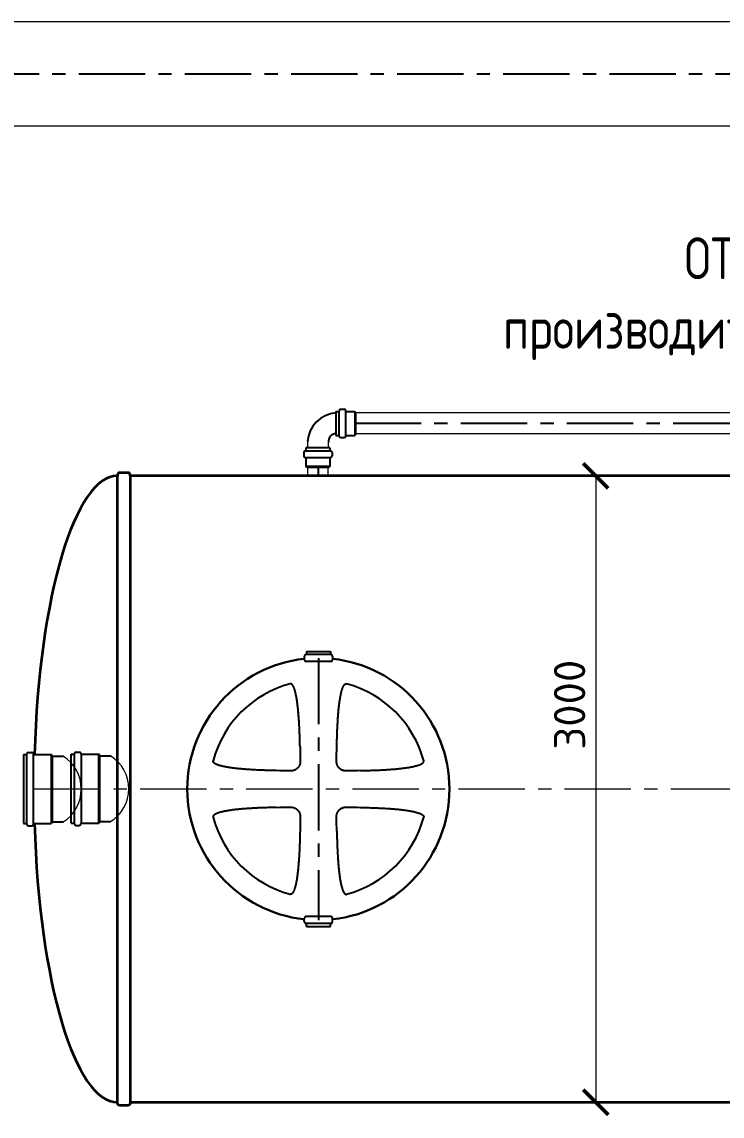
# Model space of a CAD drawing. Header units: millimetres. Extents: x 367046 to 407463, y -39276 to -16508.
# Drawn here: x 373239 to 376592, y -34477 to -29237 of the extents above; entities that cross this region are included whole.
import ezdxf

# ---------------------------------------------------------------- set-up
doc = ezdxf.new("R2010")
doc.units = ezdxf.units.MM
doc.linetypes.add('осевая', pattern=[50.8, 31.75, -6.35, 6.35, -6.35])
doc.layers.add('Mitat', color=1, linetype='Continuous')
doc.layers.add('Системный слой', color=7, linetype='Continuous')
doc.styles.add('ARTEM Arial', font='simplex.shx')
doc.styles.add('ARTEM GOST', font='GOST_A.TTF')
doc.dimstyles.new('ARTEM', dxfattribs={"dimtxt": 70, "dimasz": 50, "dimexe": 35, "dimexo": 15, "dimgap": 10, "dimtad": 1, "dimdec": 0, "dimtxsty": 'ARTEM Arial', "dimcen": 2.5, "dimclrd": 7, "dimclre": 7, "dimclrt": 7, "dimadec": 0, "dimazin": 0, "dimtfac": 1, "dimtdec": 0, "dimtmove": 0, "dimatfit": 3, "dimfxl": 1, "dimlwd": 15, "dimlwe": 15, "dimarcsym": 0})

# ---------------------------------------------------------------- blocks, each defined once
blk = doc.blocks.new('_ArchTick')
at = {"color": 0, "linetype": 'ByBlock', "const_width": 0.15}
blk.add_lwpolyline([(-0.5, -0.5), (0.5, 0.5)], dxfattribs=at)
blk = doc.blocks.new('*D418')
at = {"color": 7, "lineweight": 15}
for p, q in [((373772.3, -31410.4), (376036.6, -31410.4)), ((375986.6, -31410.4), (375986.6, -34410.4)), ((373772.3, -34410.4), (376036.6, -34410.4))]:
    blk.add_line(p, q, dxfattribs=at)
at = {"layer": 'Defpoints', "color": 0, "lineweight": 20}
for p in [(373757.3, -31410.4), (373757.3, -34410.4), (375986.6, -34410.4)]:
    blk.add_point(p, dxfattribs=at)
at = {"color": 7, "lineweight": 15, "xscale": 120, "yscale": 120, "zscale": 120}
for p, rotation in [((375986.6, -31410.4), 90), ((375986.6, -34410.4), 270)]:
    blk.add_blockref('_ArchTick', p, dxfattribs=dict(at, rotation=rotation))
at = {"color": 7, "lineweight": 20, "insert": (375861.6, -32506.8), "char_height": 150, "attachment_point": 5, "rotation": 90, "style": 'ARTEM Arial'}
blk.add_mtext('3000', dxfattribs=at)

msp = doc.modelspace()

# ---------------------------------------------------------------- linework, layer by layer
at = {"lineweight": 20}
for p, q in [((398322, -29236.7), (371387.9, -29236.7)), ((398322, -29736.7), (371387.9, -29736.7)), ((394131.6, -31109.1), (374837.1, -31109.1)), ((394131.6, -31209.1), (374837.3, -31209.1)), ((374606.8, -31246.5), (374606.8, -31275.8)), ((374706.6, -31275.8), (374706.6, -31246)), ((374606.8, -31370.1), (374606.8, -31410.4)), ((374706.3, -31410.4), (374706.3, -31370.1)), ((374609.1, -32251.6), (374609.1, -32251.6)), ((374708, -32251.6), (374708, -32251.6)), ((374609.1, -33569.1), (374609.1, -33569.1)), ((374708, -33569.1), (374708, -33569.1))]:
    msp.add_line(p, q, dxfattribs=at)
at = {"color": 1, "linetype": 'осевая', "lineweight": 25, "ltscale": 10}
for p, q in [((399229.4, -29486.7), (370401.8, -29486.7)), ((374832.8, -31159.1), (394131.6, -31159.1)), ((374659.1, -31410.4), (374659.1, -31370.1)), ((374658.9, -32283), (374658.9, -33537.7))]:
    msp.add_line(p, q, dxfattribs=at)
at = {"color": 7, "lineweight": 25}
for p, q in [((374743, -31101.7), (374743, -31217.1)), ((374743, -31101.7), (374758, -31101.7)), ((374758, -31218.7), (374758, -31100.1)), ((374766.7, -31091.4), (374782, -31091.4)), ((374790.7, -31218.7), (374790.7, -31100.1)), ((374790.7, -31101.7), (374832.8, -31101.7)), ((374837.3, -31109.4), (374832.8, -31101.7)), ((374743, -31217.1), (374758, -31217.1)), ((374766.7, -31227.4), (374782, -31227.4)), ((374790.7, -31217.1), (374832.8, -31217.1)), ((374837.3, -31209.4), (374832.8, -31217.1)), ((374714.4, -31275.8), (374599, -31275.8)), ((374599, -31275.8), (374599, -31290.8)), ((374714.4, -31275.8), (374714.4, -31290.8)), ((374588.7, -31299.5), (374588.7, -31314.8)), ((374597.4, -31290.8), (374716, -31290.8)), ((374597.4, -31323.5), (374716, -31323.5)), ((374599, -31323.5), (374599, -31365.7)), ((374714.4, -31323.5), (374714.4, -31365.7)), ((374724.7, -31299.5), (374724.7, -31314.8)), ((374606.7, -31370.1), (374599, -31365.7)), ((374706.7, -31370.1), (374714.4, -31365.7)), ((374591.1, -32275.3), (374591.1, -32290.6)), ((374718.4, -32266.6), (374599.8, -32266.6)), ((374601.4, -32251.6), (374716.8, -32251.6)), ((374601.4, -32251.6), (374601.4, -32266.6)), ((374716.8, -32251.6), (374716.8, -32266.6)), ((374727.1, -32275.3), (374727.1, -32290.6)), ((374718.4, -32299.3), (374599.8, -32299.3)), ((373247.9, -32745.2), (373247.9, -33075.6)), ((373247.9, -32745.2), (373262.9, -32745.2)), ((373262.9, -33077.2), (373262.9, -32743.6)), ((373271.6, -32734.9), (373286.9, -32734.9)), ((373295.6, -33077.2), (373295.6, -32743.6)), ((373295.6, -32745.2), (373379.9, -32745.2)), ((373384.3, -32752.9), (373379.9, -32745.2)), ((373475.4, -33074.3), (373475.4, -32743.9)), ((373475.4, -32743.9), (373490.4, -32743.9)), ((373490.4, -32742.3), (373490.4, -33075.9)), ((373499.1, -32733.6), (373514.4, -32733.6)), ((373523.1, -32742.3), (373523.1, -33075.9)), ((373523.1, -32743.9), (373607.4, -32743.9)), ((373611.9, -32751.6), (373607.4, -32743.9)), ((373384.3, -32752.9), (373436.5, -32752.9)), ((373611.9, -32751.6), (373664.1, -32751.6)), ((373247.9, -33075.6), (373262.9, -33075.6)), ((373271.6, -33085.9), (373286.9, -33085.9)), ((373295.6, -33075.6), (373379.9, -33075.6)), ((373384.3, -33067.9), (373379.9, -33075.6)), ((373384.3, -33067.9), (373436.5, -33067.9)), ((373475.4, -33074.3), (373490.4, -33074.3)), ((373499.1, -33084.6), (373514.4, -33084.6)), ((373523.1, -33074.3), (373607.4, -33074.3)), ((373611.9, -33066.6), (373607.4, -33074.3)), ((373611.9, -33066.6), (373664.1, -33066.6)), ((374591.1, -33545.4), (374591.1, -33530.1)), ((374718.4, -33521.4), (374599.8, -33521.4)), ((374727.1, -33545.4), (374727.1, -33530.1)), ((374718.4, -33554.1), (374599.8, -33554.1)), ((374601.4, -33569.1), (374601.4, -33554.1)), ((374601.4, -33569.1), (374716.8, -33569.1)), ((374716.8, -33569.1), (374716.8, -33554.1))]:
    msp.add_line(p, q, dxfattribs=at)
at = {"color": 1, "linetype": 'осевая', "lineweight": 15, "ltscale": 10}
msp.add_line((373297.9, -32909), (392808, -32911.8), dxfattribs=at)
at = {"lineweight": 35}
for points in [[(373707.3, -31395.4, 0.414214), (373697.3, -31405.4), (373697.3, -31410.4)], [(373757.3, -31410.4), (373757.3, -31405.4, 0.414214), (373747.3, -31395.4), (373707.3, -31395.4)], [(373707.3, -34425.4, -0.414214), (373697.3, -34415.4), (373697.3, -34410.4)], [(373757.3, -34410.4), (373757.3, -34415.4, -0.414214), (373747.3, -34425.4), (373707.3, -34425.4)]]:
    msp.add_lwpolyline(points, format="xyb", dxfattribs=at)
for points in [[(373697.3, -34410.4), (373697.3, -31410.4)], [(380839.1, -31410.4), (373757.3, -31410.4)], [(374606.2, -31410.4), (373757.3, -31410.4)], [(373757.3, -31410.4), (373757.3, -34410.4)], [(373757.3, -34410.4), (380839.1, -34410.4)]]:
    msp.add_lwpolyline(points, dxfattribs=at)
at = {"color": 7, "lineweight": 25}
for centre, radius, start, end in [((374754.4, -31257), 148, 94.4414, 175.9625), ((374766.7, -31100.1), 8.7, 90, 180), ((374782, -31100.1), 8.7, 0, 90), ((374743.3, -31246), 36.7, 90.3664, 185.2609), ((374766.7, -31218.7), 8.7, 180, 270), ((374782, -31218.7), 8.7, 270, 0), ((374597.4, -31299.5), 8.7, 90, 180), ((374597.4, -31314.8), 8.7, 180, 270), ((374716, -31299.5), 8.7, 0, 90), ((374716, -31314.8), 8.7, 270, 0), ((374599.8, -32275.3), 8.7, 90, 180), ((374718.4, -32275.3), 8.7, 0, 90), ((374599.8, -32290.6), 8.7, 180, 270), ((374718.4, -32290.6), 8.7, 270, 0), ((373271.6, -32743.6), 8.7, 90, 180), ((373286.9, -32743.6), 8.7, 0, 90), ((373499.1, -32742.3), 8.7, 90, 180), ((373514.4, -32742.3), 8.7, 0, 90), ((373271.6, -33077.2), 8.7, 180, 270), ((373286.9, -33077.2), 8.7, 270, 0), ((373499.1, -33075.9), 8.7, 180, 270), ((373514.4, -33075.9), 8.7, 270, 0), ((374599.8, -33530.1), 8.7, 90, 180), ((374718.4, -33530.1), 8.7, 0, 90), ((374599.8, -33545.4), 8.7, 180, 270), ((374718.4, -33545.4), 8.7, 270, 0)]:
    msp.add_arc(centre, radius, start, end, dxfattribs=at)
at = {"lineweight": 20}
for centre in [(373338, -32910.4), (373565.6, -32909.1)]:
    msp.add_arc(centre, 185.8, 302.0186, 57.9814, dxfattribs=at)
at = {"lineweight": 35}
for start_param, end_param in [(0, 1.46044), (1.681155, 3.141593)]:
    msp.add_ellipse((373697.3, -32910.4), major_axis=(0, 1500), ratio=0.266667, start_param=start_param, end_param=end_param, dxfattribs=at)
at = {"layer": 'Mitat', "color": 7, "lineweight": 25}
for p, q in [((374832.8, -31101.7), (374832.8, -31217.1)), ((374837.3, -31109.4), (374837.3, -31209.4)), ((374714.4, -31365.7), (374599, -31365.7)), ((374706.7, -31370.1), (374606.7, -31370.1)), ((373379.9, -32745.2), (373379.9, -33075.6)), ((373607.4, -33074.3), (373607.4, -32743.9)), ((373384.3, -32752.9), (373384.3, -33067.9)), ((373611.9, -33066.6), (373611.9, -32751.6))]:
    msp.add_line(p, q, dxfattribs=at)
at = {"layer": 'Системный слой', "color": 7, "lineweight": 30}
for start, end in [(96.2119, 263.7881), (276.233, 83.767)]:
    msp.add_arc((374658.9, -32910.4), 627.4, start, end, dxfattribs=at)
at = {"layer": 'Системный слой', "color": 7, "lineweight": 25}
for start, end in [(104.9943, 165.0057), (14.9943, 75.0057), (194.9943, 255.0057), (284.9943, 345.0057)]:
    msp.add_arc((374658.9, -32910.4), 521.8, start, end, dxfattribs=at)
at = {"layer": 'Системный слой', "color": 7, "lineweight": 25, "extrusion": (0, 0, -1)}
for centre, major_axis, start_param, end_param in [((373483.1, -32910.4), (0, -3187), -1.634239, -1.612784), ((375834.8, -32910.4), (0, 3187), -1.528808, -1.507354), ((374658.9, -31734.5), (-3187, 0), -1.528808, -1.507354), ((374658.9, -31734.5), (-3187, 0), -1.634239, -1.612784), ((374658.9, -34086.2), (3187, 0), -1.634239, -1.612784), ((374658.9, -34086.2), (3187, 0), -1.528808, -1.507354), ((373483.1, -32910.4), (0, -3187), -1.528808, -1.507354), ((375834.8, -32910.4), (0, 3187), -1.634239, -1.612784)]:
    msp.add_ellipse(centre, major_axis=major_axis, ratio=0.34202, start_param=start_param, end_param=end_param, dxfattribs=at)
at = {"layer": 'Системный слой', "color": 7, "lineweight": 25}
for points, knots in [([(374570.9, -32708.3), (374570.8, -32702.9), (374570.6, -32692), (374570.1, -32675.4), (374569.7, -32661.3), (374569.3, -32649.7), (374568.9, -32640.8), (374568.5, -32630.6), (374568, -32619.3), (374567.4, -32606.7), (374566.8, -32595.1), (374566.1, -32584.3), (374565.5, -32574.6), (374564.8, -32564.9), (374564.1, -32555.2), (374563.3, -32545.6), (374562.5, -32536.1), (374561.6, -32526.9), (374560.6, -32517.8), (374559.6, -32509), (374558.5, -32500.5), (374557.4, -32492.1), (374556.2, -32484.1), (374555, -32476.4), (374553.7, -32469.2), (374552.4, -32462.4), (374551.1, -32456.1), (374549.8, -32450.2), (374548.5, -32445), (374547.2, -32440.1), (374545.8, -32435.6), (374544.5, -32431.6), (374543.3, -32428), (374542, -32424.9), (374540.9, -32422.2), (374539.8, -32419.8), (374538.8, -32417.9), (374537.9, -32416.2), (374537.1, -32414.8), (374536.2, -32413.5), (374535.5, -32412.4), (374534.8, -32411.5), (374534.2, -32410.8), (374533.6, -32410.2), (374533.1, -32409.7), (374532.7, -32409.2), (374532.3, -32408.9), (374531.9, -32408.5), (374531.5, -32408.2), (374531.2, -32408), (374530.8, -32407.7), (374530.5, -32407.5), (374530.1, -32407.3), (374529.7, -32407), (374529.2, -32406.8), (374528.7, -32406.6), (374528.1, -32406.4), (374527.4, -32406.2), (374526.6, -32406.1), (374525.8, -32406), (374525.1, -32406.1), (374524.4, -32406.2), (374524, -32406.3), (374523.9, -32406.3)], [0, 0, 0, 0, 3.294372, 6.658592, 10.121593, 11.902894, 13.727108, 15.565806, 18.089199, 20.650882, 23.250738, 25.227925, 27.214477, 29.207845, 31.198516, 33.161939, 35.100749, 36.992852, 38.86301, 40.668913, 42.43271, 44.134312, 45.815956, 47.40632, 48.925529, 50.321905, 51.666806, 52.875385, 53.998684, 55.003566, 55.973887, 56.834853, 57.620252, 58.285215, 58.906539, 59.421027, 59.873097, 60.246259, 60.602155, 60.908041, 61.180307, 61.401463, 61.604048, 61.767517, 61.910185, 62.028901, 62.14479, 62.250718, 62.349589, 62.437156, 62.520317, 62.600986, 62.683377, 62.794474, 62.904935, 63.013803, 63.122506, 63.271682, 63.45784, 63.633238, 63.754366, 63.934896, 64, 64, 64, 64]), ([(374747, -32708.3), (374747.1, -32702.9), (374747.3, -32692), (374747.8, -32675.4), (374748.2, -32661.2), (374748.6, -32649.6), (374749, -32640.6), (374749.3, -32631.5), (374749.7, -32622.3), (374750.2, -32612.9), (374750.7, -32603.3), (374751.2, -32593.7), (374751.8, -32583.9), (374752.4, -32574.2), (374753.1, -32564.4), (374753.8, -32554.6), (374754.6, -32545), (374755.5, -32535.6), (374756.4, -32526.3), (374757.4, -32517.2), (374758.4, -32508.4), (374759.4, -32499.8), (374760.6, -32491.5), (374761.8, -32483.5), (374763, -32475.8), (374764.3, -32468.6), (374765.6, -32461.8), (374766.9, -32455.5), (374768.2, -32449.7), (374769.6, -32444.5), (374770.9, -32439.6), (374772.2, -32435.2), (374773.5, -32431.2), (374774.8, -32427.7), (374776, -32424.6), (374777.1, -32421.9), (374778.2, -32419.6), (374779.1, -32417.7), (374780, -32416.1), (374780.9, -32414.7), (374781.7, -32413.4), (374782.4, -32412.4), (374783.1, -32411.5), (374783.7, -32410.8), (374784.3, -32410.2), (374784.8, -32409.7), (374785.2, -32409.2), (374785.6, -32408.9), (374786, -32408.5), (374786.4, -32408.2), (374786.7, -32408), (374787.1, -32407.7), (374787.4, -32407.5), (374787.8, -32407.3), (374788.2, -32407), (374788.7, -32406.8), (374789.2, -32406.6), (374789.8, -32406.4), (374790.5, -32406.2), (374791.3, -32406.1), (374792.1, -32406), (374792.8, -32406.1), (374793.5, -32406.2), (374793.9, -32406.3), (374794, -32406.3)], [0, 0, 0, 0, 3.346522, 6.766848, 10.291529, 12.10647, 13.966728, 15.842272, 17.760329, 19.705723, 21.690551, 23.687495, 25.705597, 27.732688, 29.765616, 31.795276, 33.795524, 35.769581, 37.694349, 39.596139, 41.431301, 43.222957, 44.950628, 46.657893, 48.27186, 49.813093, 51.228677, 52.591625, 53.814671, 54.950111, 55.963708, 56.941681, 57.807329, 58.595452, 59.260387, 59.880783, 60.393124, 60.842571, 61.213062, 61.566815, 61.871519, 62.143339, 62.364996, 62.568381, 62.733225, 62.877534, 62.998106, 63.115804, 63.223386, 63.323799, 63.412733, 63.497193, 63.579124, 63.662803, 63.775637, 63.887825, 63.998395, 64.108796, 64.260302, 64.449369, 64.627508, 64.750528, 64.933879, 65, 65, 65, 65]), ([(374456.9, -32822.3), (374451.8, -32822.2), (374441.4, -32822), (374428.3, -32821.6), (374416, -32821.3), (374402.8, -32820.9), (374385.7, -32820.2), (374367.5, -32819.4), (374351.5, -32818.6), (374338.7, -32817.9), (374328.1, -32817.3), (374318.1, -32816.6), (374308.5, -32815.9), (374298.9, -32815.1), (374289.4, -32814.3), (374280.1, -32813.4), (374271, -32812.5), (374262.1, -32811.5), (374253.4, -32810.5), (374244.9, -32809.4), (374236.7, -32808.2), (374228.8, -32807), (374221.3, -32805.8), (374214.3, -32804.5), (374207.7, -32803.2), (374201.6, -32801.9), (374196.1, -32800.5), (374191, -32799.2), (374186.3, -32797.9), (374182, -32796.5), (374178.2, -32795.3), (374174.8, -32794), (374172, -32792.8), (374169.4, -32791.7), (374167.3, -32790.7), (374165.5, -32789.7), (374164, -32788.8), (374162.6, -32788), (374161.4, -32787.2), (374160.4, -32786.5), (374159.7, -32785.8), (374159, -32785.3), (374158.5, -32784.8), (374158, -32784.3), (374157.6, -32783.9), (374157.2, -32783.5), (374156.9, -32783.1), (374156.6, -32782.7), (374156.4, -32782.4), (374156.1, -32782), (374155.9, -32781.6), (374155.6, -32781.1), (374155.4, -32780.6), (374155.2, -32780.1), (374155, -32779.6), (374154.8, -32778.8), (374154.6, -32778), (374154.6, -32777.2), (374154.7, -32776.5), (374154.8, -32775.9), (374154.9, -32775.5), (374154.9, -32775.4)], [0, 0, 0, 0, 3.02765, 6.130095, 7.711356, 10.295721, 13.929306, 17.852185, 21.075848, 23.356556, 25.454567, 27.369743, 29.28457, 31.181263, 33.060102, 34.903414, 36.729231, 38.501691, 40.238572, 41.921872, 43.587415, 45.168284, 46.682445, 48.08064, 49.429669, 50.648002, 51.78422, 52.805921, 53.793743, 54.673452, 55.478237, 56.163293, 56.80467, 57.338103, 57.808296, 58.197357, 58.567882, 58.885925, 59.167818, 59.395948, 59.604956, 59.772794, 59.91893, 60.040332, 60.158922, 60.267663, 60.369344, 60.459616, 60.545402, 60.628157, 60.712316, 60.824376, 60.935003, 61.043224, 61.149462, 61.294441, 61.474783, 61.6447, 61.762042, 61.936931, 62, 62, 62, 62]), ([(374572.2, -32776.6), (374572.2, -32777.4), (374572.2, -32779.1), (374572, -32781.6), (374571.7, -32784.1), (374571.3, -32786.6), (374570.8, -32789.1), (374570.2, -32791.5), (374569.4, -32794), (374568.5, -32796.3), (374567.4, -32798.6), (374566.3, -32800.7), (374565.1, -32802.8), (374563.8, -32804.8), (374562.4, -32806.6), (374560.9, -32808.4), (374559.5, -32810), (374557.9, -32811.5), (374556.4, -32812.8), (374554.8, -32814.1), (374553.1, -32815.4), (374551.3, -32816.5), (374549.8, -32817.5), (374547.9, -32818.5), (374545.8, -32819.5), (374543.3, -32820.5), (374540.7, -32821.4), (374538.5, -32822), (374536.2, -32822.6), (374533.6, -32823), (374530.7, -32823.4), (374527.8, -32823.6), (374526, -32823.6), (374525.2, -32823.6)], [0, 0, 0, 0, 1.160827, 2.293622, 3.43563, 4.588756, 5.746246, 6.905348, 8.060469, 9.206891, 10.341224, 11.457239, 12.554235, 13.633163, 14.697615, 15.730559, 16.730575, 17.684561, 18.604883, 19.490061, 20.578623, 21.459916, 22.381037, 23.113319, 24.320591, 25.627437, 26.832376, 28.012841, 28.720001, 30.061886, 31.592299, 32.799071, 34, 34, 34, 34]), ([(374792.7, -32823.6), (374791.9, -32823.6), (374790.2, -32823.6), (374787.7, -32823.4), (374785.2, -32823.2), (374782.7, -32822.8), (374780.2, -32822.2), (374777.8, -32821.6), (374775.4, -32820.8), (374773, -32819.9), (374770.8, -32818.9), (374768.6, -32817.7), (374766.5, -32816.5), (374764.5, -32815.2), (374762.7, -32813.8), (374760.9, -32812.4), (374759.3, -32810.9), (374757.9, -32809.4), (374756.5, -32807.9), (374755.2, -32806.2), (374753.9, -32804.5), (374752.8, -32802.8), (374751.8, -32801.2), (374750.8, -32799.3), (374749.8, -32797.2), (374748.8, -32794.7), (374747.9, -32792.1), (374747.3, -32789.9), (374746.8, -32787.6), (374746.3, -32785.1), (374745.9, -32782.1), (374745.7, -32779.2), (374745.7, -32777.5), (374745.7, -32776.6)], [0, 0, 0, 0, 1.160827, 2.293622, 3.43563, 4.588756, 5.746246, 6.905348, 8.060469, 9.206891, 10.341224, 11.457239, 12.554235, 13.633163, 14.697615, 15.730559, 16.730575, 17.684561, 18.604883, 19.490061, 20.578623, 21.459916, 22.381037, 23.113319, 24.320591, 25.627437, 26.832376, 28.012841, 28.720001, 30.061886, 31.592299, 32.799071, 34, 34, 34, 34]), ([(374861, -32822.3), (374866.3, -32822.2), (374876.9, -32822), (374890.2, -32821.6), (374902.8, -32821.2), (374916.2, -32820.8), (374933.7, -32820.2), (374952.2, -32819.4), (374968.4, -32818.5), (374981.4, -32817.8), (374992.1, -32817.1), (375002.2, -32816.4), (375011.9, -32815.7), (375021.5, -32814.9), (375030.9, -32814.1), (375040.3, -32813.2), (375049.4, -32812.3), (375058.3, -32811.3), (375066.9, -32810.2), (375075.3, -32809.1), (375083.5, -32807.9), (375091.3, -32806.7), (375098.7, -32805.4), (375105.7, -32804.1), (375112.1, -32802.8), (375118.1, -32801.4), (375123.5, -32800.1), (375128.5, -32798.8), (375133.1, -32797.4), (375137.2, -32796.1), (375140.9, -32794.8), (375144.1, -32793.6), (375146.9, -32792.4), (375149.3, -32791.3), (375151.3, -32790.3), (375153, -32789.4), (375154.5, -32788.5), (375155.8, -32787.7), (375156.9, -32786.9), (375157.8, -32786.2), (375158.5, -32785.6), (375159.2, -32785), (375159.7, -32784.6), (375160.1, -32784.1), (375160.5, -32783.7), (375160.8, -32783.3), (375161.1, -32782.9), (375161.4, -32782.6), (375161.6, -32782.3), (375161.8, -32781.9), (375162.1, -32781.5), (375162.3, -32781.1), (375162.5, -32780.6), (375162.7, -32780.1), (375162.9, -32779.5), (375163.1, -32778.8), (375163.3, -32778), (375163.3, -32777.2), (375163.2, -32776.5), (375163.1, -32775.9), (375163, -32775.5), (375163, -32775.4)], [0, 0, 0, 0, 3.098261, 6.270257, 7.885874, 10.522158, 14.222088, 18.211189, 21.48322, 23.791405, 25.91056, 27.83924, 29.766287, 31.670808, 33.554374, 35.397495, 37.221269, 38.987539, 40.715871, 42.387727, 44.041242, 45.608249, 47.107289, 48.488328, 49.8195, 51.017864, 52.132795, 53.131323, 54.095468, 54.950922, 55.731334, 56.392139, 57.009565, 57.520478, 57.969136, 58.338887, 58.691133, 58.993238, 59.261551, 59.478662, 59.677208, 59.836711, 59.975492, 60.090496, 60.202763, 60.305383, 60.401166, 60.485997, 60.56656, 60.644707, 60.724522, 60.832147, 60.939155, 61.044621, 61.149928, 61.294442, 61.474783, 61.6447, 61.762042, 61.936931, 62, 62, 62, 62]), ([(374456.9, -32998.4), (374451.8, -32998.5), (374441.4, -32998.7), (374428.3, -32999.1), (374416, -32999.5), (374402.8, -32999.9), (374385.7, -33000.5), (374367.5, -33001.3), (374351.5, -33002.1), (374338.7, -33002.8), (374328.1, -33003.5), (374318.1, -33004.1), (374308.5, -33004.8), (374298.9, -33005.6), (374289.4, -33006.4), (374280.1, -33007.3), (374271, -33008.2), (374262.1, -33009.2), (374253.4, -33010.2), (374244.9, -33011.3), (374236.7, -33012.5), (374228.8, -33013.7), (374221.3, -33015), (374214.3, -33016.3), (374207.7, -33017.6), (374201.6, -33018.9), (374196.1, -33020.2), (374191, -33021.5), (374186.3, -33022.8), (374182, -33024.2), (374178.2, -33025.5), (374174.8, -33026.7), (374172, -33027.9), (374169.4, -33029), (374167.3, -33030), (374165.5, -33031), (374164, -33031.9), (374162.6, -33032.8), (374161.4, -33033.5), (374160.4, -33034.3), (374159.7, -33034.9), (374159, -33035.5), (374158.5, -33036), (374158, -33036.4), (374157.6, -33036.9), (374157.2, -33037.3), (374156.9, -33037.7), (374156.6, -33038), (374156.4, -33038.4), (374156.1, -33038.7), (374155.9, -33039.1), (374155.6, -33039.6), (374155.4, -33040.1), (374155.2, -33040.6), (374155, -33041.2), (374154.8, -33041.9), (374154.6, -33042.7), (374154.6, -33043.5), (374154.7, -33044.3), (374154.8, -33044.9), (374154.9, -33045.3), (374154.9, -33045.4)], [0, 0, 0, 0, 3.02765, 6.130095, 7.711356, 10.295721, 13.929306, 17.852185, 21.075848, 23.356556, 25.454567, 27.369743, 29.28457, 31.181263, 33.060102, 34.903414, 36.729231, 38.501691, 40.238572, 41.921872, 43.587415, 45.168284, 46.682445, 48.08064, 49.429669, 50.648002, 51.78422, 52.805921, 53.793743, 54.673452, 55.478237, 56.163293, 56.80467, 57.338103, 57.808296, 58.197357, 58.567882, 58.885925, 59.167818, 59.395948, 59.604956, 59.772794, 59.91893, 60.040332, 60.158922, 60.267663, 60.369344, 60.459616, 60.545402, 60.628157, 60.712316, 60.824376, 60.935003, 61.043224, 61.149462, 61.294441, 61.474783, 61.6447, 61.762042, 61.936931, 62, 62, 62, 62]), ([(374525.2, -32997.2), (374526, -32997.1), (374527.7, -32997.2), (374530.2, -32997.3), (374532.7, -32997.6), (374535.2, -32998), (374537.7, -32998.5), (374540.1, -32999.2), (374542.5, -32999.9), (374544.9, -33000.8), (374547.1, -33001.9), (374549.3, -33003), (374551.4, -33004.2), (374553.4, -33005.5), (374555.2, -33006.9), (374556.9, -33008.4), (374558.5, -33009.8), (374560.1, -33011.4), (374561.6, -33013.1), (374563, -33014.9), (374564.3, -33016.7), (374565.7, -33018.9), (374566.9, -33021), (374567.9, -33023), (374568.8, -33025.2), (374569.5, -33027.2), (374570.3, -33029.5), (374570.8, -33031.5), (374571.3, -33033.8), (374571.6, -33035.8), (374571.9, -33038.4), (374572.1, -33041.3), (374572.2, -33043.2), (374572.2, -33044.1)], [0, 0, 0, 0, 1.160825, 2.293619, 3.435628, 4.588757, 5.746252, 6.905358, 8.060478, 9.206889, 10.341203, 11.457205, 12.554205, 13.633169, 14.695741, 15.717068, 16.69175, 17.601108, 18.876909, 19.676175, 20.71619, 22.027068, 23.211446, 23.982012, 25.113816, 26.386625, 26.915982, 28.452958, 29.235773, 30.022226, 31.353686, 32.71083, 34, 34, 34, 34]), ([(374745.7, -33044.1), (374745.7, -33043.3), (374745.7, -33041.6), (374745.9, -33039.1), (374746.2, -33036.6), (374746.6, -33034.1), (374747.1, -33031.6), (374747.7, -33029.2), (374748.5, -33026.8), (374749.4, -33024.4), (374750.5, -33022.2), (374751.6, -33020), (374752.8, -33017.9), (374754.1, -33016), (374755.5, -33014.1), (374757, -33012.4), (374758.4, -33010.7), (374759.9, -33009.3), (374761.5, -33007.9), (374763.1, -33006.6), (374764.8, -33005.4), (374766.6, -33004.2), (374768.1, -33003.3), (374770, -33002.3), (374772.1, -33001.2), (374774.6, -33000.2), (374777.2, -32999.3), (374779.4, -32998.7), (374781.7, -32998.2), (374784.3, -32997.7), (374787.2, -32997.3), (374790.1, -32997.2), (374791.9, -32997.1), (374792.7, -32997.2)], [0, 0, 0, 0, 1.160827, 2.293622, 3.43563, 4.588756, 5.746246, 6.905348, 8.060469, 9.206891, 10.341224, 11.457239, 12.554235, 13.633163, 14.697615, 15.730559, 16.730575, 17.684561, 18.604883, 19.490061, 20.578623, 21.459916, 22.381037, 23.113319, 24.320591, 25.627437, 26.832376, 28.012841, 28.720001, 30.061886, 31.592299, 32.799071, 34, 34, 34, 34]), ([(374861, -32998.4), (374866.3, -32998.5), (374876.9, -32998.8), (374890.2, -32999.1), (374902.8, -32999.5), (374916.2, -32999.9), (374933.7, -33000.6), (374952.2, -33001.4), (374968.4, -33002.2), (374981.4, -33002.9), (374992.1, -33003.6), (375002.2, -33004.3), (375011.9, -33005), (375021.5, -33005.8), (375030.9, -33006.6), (375040.3, -33007.5), (375049.4, -33008.5), (375058.3, -33009.5), (375066.9, -33010.5), (375075.3, -33011.6), (375083.5, -33012.8), (375091.3, -33014.1), (375098.7, -33015.3), (375105.7, -33016.6), (375112.1, -33018), (375118.1, -33019.3), (375123.5, -33020.6), (375128.5, -33022), (375133.1, -33023.3), (375137.2, -33024.6), (375140.9, -33025.9), (375144.1, -33027.1), (375146.9, -33028.3), (375149.3, -33029.4), (375151.3, -33030.4), (375153, -33031.3), (375154.5, -33032.2), (375155.8, -33033.1), (375156.9, -33033.8), (375157.8, -33034.5), (375158.5, -33035.1), (375159.2, -33035.7), (375159.7, -33036.2), (375160.1, -33036.6), (375160.5, -33037), (375160.8, -33037.4), (375161.1, -33037.8), (375161.4, -33038.1), (375161.6, -33038.5), (375161.8, -33038.8), (375162.1, -33039.2), (375162.3, -33039.6), (375162.5, -33040.1), (375162.7, -33040.6), (375162.9, -33041.2), (375163.1, -33041.9), (375163.3, -33042.7), (375163.3, -33043.5), (375163.2, -33044.3), (375163.1, -33044.9), (375163, -33045.3), (375163, -33045.4)], [0, 0, 0, 0, 3.098261, 6.270257, 7.885874, 10.522158, 14.222088, 18.211189, 21.48322, 23.791405, 25.91056, 27.83924, 29.766287, 31.670808, 33.554374, 35.397495, 37.221271, 38.987539, 40.715869, 42.387727, 44.041242, 45.608249, 47.107289, 48.488328, 49.8195, 51.017864, 52.132795, 53.131323, 54.095468, 54.950922, 55.731334, 56.392139, 57.009565, 57.520478, 57.969136, 58.338887, 58.691133, 58.993238, 59.261551, 59.478662, 59.677208, 59.836711, 59.975492, 60.090496, 60.202763, 60.305383, 60.401166, 60.485997, 60.56656, 60.644707, 60.724522, 60.832147, 60.939155, 61.044621, 61.149928, 61.294442, 61.474783, 61.6447, 61.762042, 61.936931, 62, 62, 62, 62]), ([(374570.9, -33112.4), (374570.8, -33117.9), (374570.5, -33129), (374570.2, -33142.9), (374569.8, -33154.5), (374569.5, -33164.2), (374569.1, -33176.5), (374568.5, -33191.1), (374567.7, -33207.6), (374567, -33222.6), (374566.2, -33235.6), (374565.5, -33246.3), (374564.8, -33256.4), (374564.1, -33266), (374563.3, -33275.6), (374562.4, -33284.9), (374561.5, -33294.1), (374560.6, -33303.1), (374559.6, -33311.9), (374558.5, -33320.4), (374557.4, -33328.6), (374556.2, -33336.6), (374555, -33344.3), (374553.7, -33351.4), (374552.5, -33358.2), (374551.2, -33364.5), (374549.8, -33370.3), (374548.5, -33375.5), (374547.2, -33380.4), (374545.9, -33384.9), (374544.6, -33388.9), (374543.3, -33392.5), (374542.1, -33395.7), (374541, -33398.4), (374539.9, -33400.8), (374538.9, -33402.7), (374538, -33404.4), (374537.1, -33405.9), (374536.2, -33407.2), (374535.5, -33408.3), (374534.8, -33409.2), (374534.2, -33409.9), (374533.6, -33410.6), (374533.1, -33411.1), (374532.7, -33411.5), (374532.3, -33411.9), (374531.9, -33412.2), (374531.5, -33412.5), (374531.2, -33412.8), (374530.8, -33413), (374530.5, -33413.2), (374530.1, -33413.5), (374529.7, -33413.7), (374529.2, -33414), (374528.7, -33414.2), (374528.1, -33414.4), (374527.4, -33414.6), (374526.6, -33414.7), (374525.8, -33414.7), (374525.1, -33414.7), (374524.4, -33414.6), (374524, -33414.5), (374523.9, -33414.4)], [0, 0, 0, 0, 3.289426, 6.641073, 8.341944, 10.288254, 12.467464, 15.73036, 19.040043, 22.396272, 24.748618, 26.9013, 28.85179, 30.799553, 32.720392, 34.61697, 36.467565, 38.296603, 40.062486, 41.787015, 43.450467, 45.094385, 46.649301, 48.134932, 49.501134, 50.817333, 52.001692, 53.103719, 54.091658, 55.04643, 55.895777, 56.672128, 57.331893, 57.949266, 58.462051, 58.913492, 59.286861, 59.642661, 59.947993, 60.219335, 60.439132, 60.640228, 60.80198, 60.942837, 61.059698, 61.173776, 61.278051, 61.375378, 61.461577, 61.543439, 61.622848, 61.70395, 61.81331, 61.922045, 62.029212, 62.136217, 62.283062, 62.466311, 62.638969, 62.758204, 62.935914, 63, 63, 63, 63]), ([(374747, -33112.4), (374747.1, -33117.8), (374747.3, -33128.6), (374747.7, -33142.3), (374748.1, -33153.7), (374748.4, -33163.3), (374748.8, -33175.5), (374749.4, -33189.9), (374750.1, -33206.3), (374750.9, -33221.2), (374751.6, -33234.3), (374752.3, -33245), (374753, -33255), (374753.7, -33264.7), (374754.5, -33274.3), (374755.3, -33283.7), (374756.2, -33293), (374757.2, -33302), (374758.2, -33310.9), (374759.3, -33319.4), (374760.4, -33327.8), (374761.6, -33335.8), (374762.8, -33343.6), (374764.1, -33350.9), (374765.4, -33357.7), (374766.7, -33364.1), (374768, -33370), (374769.3, -33375.3), (374770.6, -33380.2), (374771.9, -33384.7), (374773.3, -33388.9), (374774.5, -33392.5), (374775.8, -33395.7), (374776.9, -33398.4), (374778, -33400.8), (374779, -33402.7), (374779.9, -33404.4), (374780.8, -33405.9), (374781.7, -33407.2), (374782.4, -33408.3), (374783.1, -33409.2), (374783.7, -33409.9), (374784.3, -33410.6), (374784.8, -33411.1), (374785.2, -33411.5), (374785.6, -33411.9), (374786, -33412.2), (374786.4, -33412.5), (374786.7, -33412.8), (374787.1, -33413), (374787.4, -33413.2), (374787.8, -33413.5), (374788.2, -33413.7), (374788.7, -33414), (374789.2, -33414.2), (374789.8, -33414.4), (374790.5, -33414.6), (374791.3, -33414.7), (374792.1, -33414.7), (374792.8, -33414.7), (374793.5, -33414.6), (374793.9, -33414.5), (374794, -33414.4)], [0, 0, 0, 0, 3.218923, 6.506826, 8.178508, 10.098303, 12.252324, 15.489576, 18.77979, 22.122744, 24.473336, 26.627827, 28.584132, 30.538174, 32.467068, 34.373014, 36.235157, 38.076608, 39.857077, 41.597492, 43.27857, 44.940532, 46.513958, 48.018144, 49.402538, 50.736545, 51.936949, 53.053667, 54.053979, 55.020167, 55.878253, 56.661609, 57.325775, 57.946675, 58.461223, 58.913538, 59.286894, 59.642684, 59.948009, 60.219346, 60.43914, 60.640233, 60.801982, 60.942838, 61.059698, 61.173776, 61.278051, 61.375378, 61.461577, 61.543439, 61.622847, 61.70395, 61.81331, 61.922045, 62.029212, 62.136217, 62.283062, 62.466311, 62.638969, 62.758204, 62.935914, 63, 63, 63, 63])]:
    msp.add_open_spline(points, degree=3, knots=knots, dxfattribs=at)

# ---------------------------------------------------------------- texts
at = {"lineweight": 20, "insert": (375493.2, -30268.8), "char_height": 200, "width": 3508.954, "attachment_point": 1, "style": 'ARTEM GOST'}
msp.add_mtext('\\pi918.17;ОТБ-60 (3,0х8,0), \\P\\pi49.688;производительностью 56-60 л/с', dxfattribs=at)

# ---------------------------------------------------------------- dimensions: what is measured, and where the dimension line sits
at = {"lineweight": 20}
dim = msp.add_linear_dim(base=(375986.6, -34410.4), p1=(373757.3, -31410.4), p2=(373757.3, -34410.4), angle=90, dimstyle='ARTEM', override={"dimtxt": 150, "dimasz": 120, "dimexe": 50, "dimgap": 50, "dimblk1": 'ArchTick', "dimblk2": 'ArchTick', "dimsah": 1}, dxfattribs=at)
dim.commit()
dim.dimension.update_dxf_attribs({"geometry": '*D418', "text_midpoint": (375986.6, -32506.8), "dimtype": 160})

doc.saveas('drawing.dxf')
